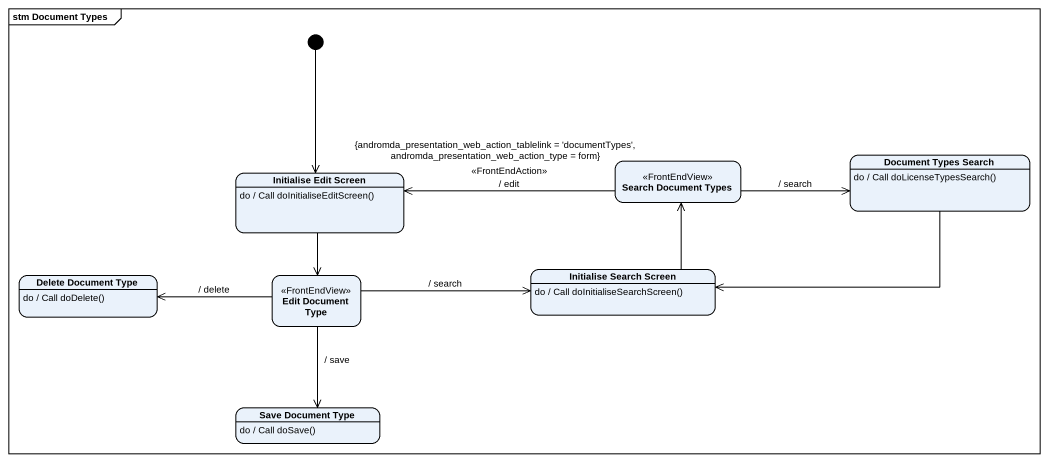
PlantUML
@startuml
mainframe stm Document Types
hide empty description
state "Document Types Search" as Document_Types_Search
Document_Types_Search : do / Call doLicenseTypesSearch()
state "Initialise Edit Screen" as Initialise_Edit_Screen
Initialise_Edit_Screen : do / Call doInitialiseEditScreen()
state "Search Document Types" as Search_Document_Types <<FrontEndView>>
state "Initialise Search Screen" as Initialise_Search_Screen
Initialise_Search_Screen : do / Call doInitialiseSearchScreen()
state "Delete Document Type" as Delete_Document_Type
Delete_Document_Type : do / Call doDelete()
state "Edit Document Type" as Edit_Document_Type <<FrontEndView>>
state "Save Document Type" as Save_Document_Type
Save_Document_Type : do / Call doSave()
[*] --> Initialise_Edit_Screen
Document_Types_Search -left-> Initialise_Search_Screen
Initialise_Edit_Screen --> Edit_Document_Type
Search_Document_Types -right-> Document_Types_Search : / search
Search_Document_Types -left-> Initialise_Edit_Screen : {andromda_presentation_web_action_tablelink = 'documentTypes', andromda_presentation_web_action_type = form}\n<<FrontEndAction>>\n/ edit
Initialise_Search_Screen -up-> Search_Document_Types
Edit_Document_Type -right-> Initialise_Search_Screen : / search
Edit_Document_Type -left-> Delete_Document_Type : / delete
Edit_Document_Type --> Save_Document_Type : / save
@enduml
